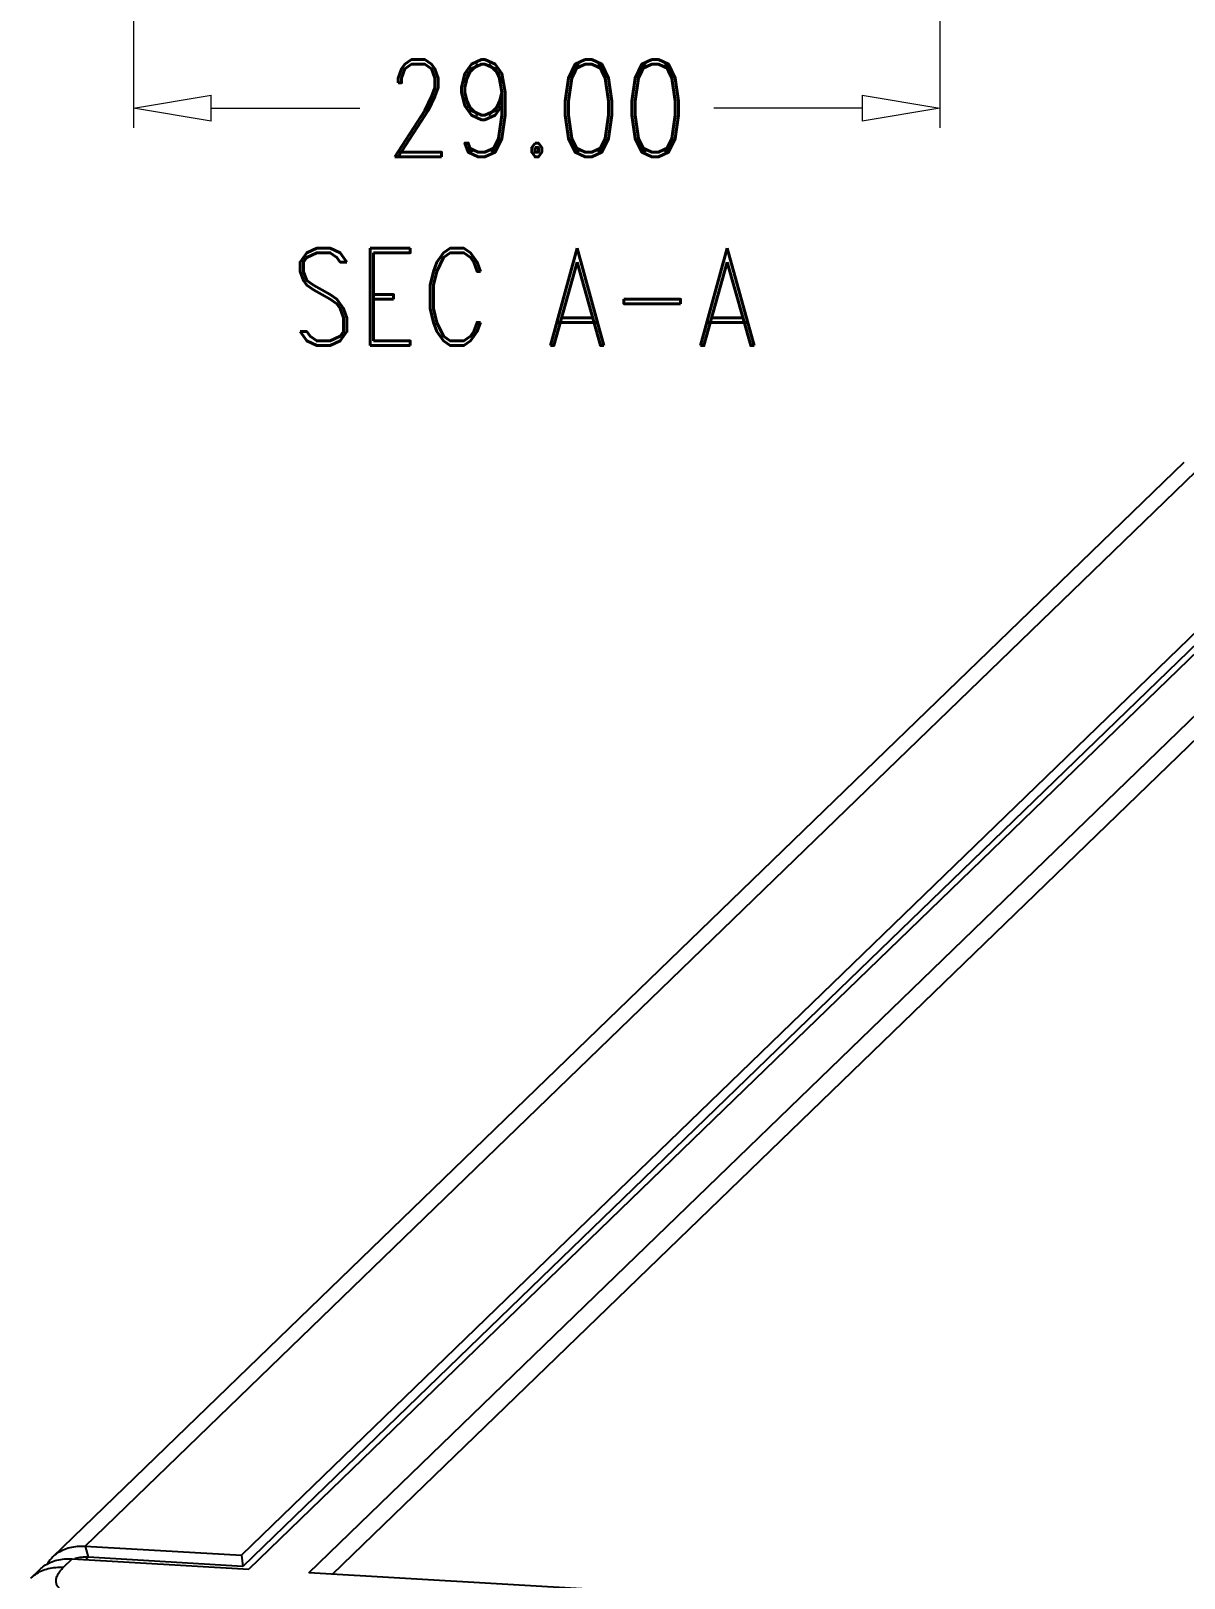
# Model space of a CAD drawing. Header units: millimetres. Extents: x 3559 to 4719, y 1270 to 1649.
# Drawn here: x 3720.5 to 3762, y 1357.1 to 1412.7 of the extents above; entities that cross this region are included whole.
import ezdxf
from ezdxf.enums import TextEntityAlignment as Align

# ---------------------------------------------------------------- set-up
doc = ezdxf.new("R2010")
doc.units = ezdxf.units.MM
doc.layers.get('0').update_dxf_attribs({"linetype": 'CONTINUOUS'})
doc.layers.get('Defpoints').update_dxf_attribs({"linetype": 'CONTINUOUS'})
doc.layers.add('dim', color=3, linetype='CONTINUOUS', lineweight=9)
doc.layers.add('hatch', color=56, linetype='CONTINUOUS', lineweight=9)
doc.styles.add('longtou', font='romand.shx', dxfattribs={"width": 0.8, "bigfont": 'fangsong.shx'})
doc.dimstyles.new('YanXiu', dxfattribs={"dimtxt": 2.5, "dimasz": 2.2, "dimexe": 1, "dimexo": 0, "dimgap": 0.66, "dimtad": 0, "dimzin": 0, "dimdsep": 46, "dimtxsty": 'longtou', "dimblk": 'CLOSEDBLANK', "dimcen": 0, "dimclrd": 3, "dimclre": 3, "dimclrt": 7, "dimadec": 0, "dimazin": 0, "dimtfac": 1, "dimtdec": 4, "dimtofl": 0, "dimtmove": 0, "dimatfit": 3, "dimldrblk": 'CLOSEDBLANK', "dimfxl": 0, "dimtolj": 1, "dimtzin": 0, "dimlwd": 0, "dimlwe": 0, "dimarcsym": 0})

# ---------------------------------------------------------------- blocks, each defined once
blk = doc.blocks.new('_ClosedBlank')
at = {"color": 0, "linetype": 'ByBlock', "lineweight": -2}
for p, q in [((-1, 0.167), (0, 0)), ((-1, 0.167), (-1, -0.167)), ((0, 0), (-1, -0.167))]:
    blk.add_line(p, q, dxfattribs=at)
blk = doc.blocks.new('*D26')
at = {"layer": 'Defpoints', "color": 0}
for p in [(3753.202, 1419.843), (3724.202, 1415.098), (3753.202, 1409.935)]:
    blk.add_point(p, dxfattribs=at)
at = {"layer": 'dim', "color": 3, "lineweight": 5}
for p, q in [((3753.202, 1419.843), (3753.202, 1409.236)), ((3724.202, 1415.098), (3724.202, 1409.236)), ((3727.002, 1409.935), (3732.336, 1409.935)), ((3750.402, 1409.935), (3745.069, 1409.935))]:
    blk.add_line(p, q, dxfattribs=at)
at = {"layer": 'dim', "color": 3, "lineweight": 5, "xscale": 2.8, "yscale": 2.8, "zscale": 2.8, "rotation": 180}
blk.add_blockref('_ClosedBlank', (3724.202, 1409.935), dxfattribs=at)
at = {"layer": 'dim', "color": 3, "lineweight": 5, "xscale": 2.8, "yscale": 2.8, "zscale": 2.8}
blk.add_blockref('_ClosedBlank', (3753.202, 1409.935), dxfattribs=at)
at = {"layer": 'dim', "color": 7, "insert": (3738.702, 1409.935), "char_height": 3.5, "attachment_point": 5, "style": 'longtou'}
blk.add_mtext('29.00', dxfattribs=at)
blk = doc.blocks.new('*U28')
at = {"color": 7, "linetype": 'Continuous'}
for p, q in [((-86.851, 97.782), (-41.655, 141.501)), ((-34.084, 141.594), (-80.325, 96.864)), ((-88.151, 97.353), (-42.955, 141.073)), ((-35.419, 141.136), (-80.615, 97.417)), ((-77.917, 96.723), (-31.676, 141.453)), ((-35.332, 140.722), (-80.555, 96.976)), ((-76.973, 96.667), (-31.567, 140.591)), ((-86.851, 97.782), (-86.734, 97.338)), ((-86.851, 97.782), (-80.615, 97.417)), ((-87.721, 96.94), (-87.373, 97.276)), ((-87.373, 97.276), (-80.325, 96.864)), ((-86.734, 97.338), (-86.83, 97.245)), ((-80.555, 96.976), (-86.734, 97.338)), ((-80.615, 97.417), (-80.555, 96.976)), ((-89.024, 96.509), (-88.674, 96.848)), ((16.263, 91.207), (-77.917, 96.723))]:
    blk.add_line(p, q, dxfattribs=at)
for centre, radius, start, end in [((-87.142, 96.313), 1.449, 146.76506, 149.38306), ((-87.144, 96.314), 1.447, 134.08967, 146.73701)]:
    blk.add_arc(centre, radius, start, end, dxfattribs=at)
for points, start_tangent, end_tangent in [([(-88.151, 97.353), (-87.975, 97.499), (-87.462, 97.729), (-86.851, 97.782)], (0.718212, 0.695824), (0.99829, -0.058463)), ([(-88.674, 96.848), (-88.497, 96.993), (-87.984, 97.223)], (0.718212, 0.695824), (0.969529, 0.244976)), ([(-87.984, 97.223), (-87.373, 97.276)], (0.969529, 0.244976), (0.99829, -0.058463)), ([(-86.734, 97.338), (-87.274, 97.286)], (-0.99829, 0.058463), (-0.963754, -0.266794)), ([(-89.021, 96.512), (-88.845, 96.657), (-88.331, 96.887)], (0.718212, 0.695824), (0.969529, 0.244976)), ([(-88.331, 96.887), (-87.721, 96.94)], (0.969529, 0.244976), (0.99829, -0.058463)), ([(-87.246, 95.856), (-87.358, 95.873), (-87.463, 95.895), (-87.561, 95.922), (-87.65, 95.954), (-87.73, 95.991), (-87.802, 96.032), (-87.863, 96.078), (-87.915, 96.129), (-87.957, 96.183), (-87.988, 96.241), (-88.008, 96.302), (-88.018, 96.366), (-88.017, 96.432), (-88.006, 96.501), (-87.984, 96.572), (-87.951, 96.644), (-87.908, 96.718), (-87.855, 96.792), (-87.793, 96.866), (-87.721, 96.94)], (-0.992981, 0.118272), (0.718754, 0.695264))]:
    blk.add_spline(points, degree=3, dxfattribs=dict(at, start_tangent=start_tangent, end_tangent=end_tangent))

msp = doc.modelspace()

# ---------------------------------------------------------------- block references
at = {"xscale": 0.9, "yscale": 0.9, "zscale": 0.9}
msp.add_blockref('*U28', (3800.637, 1270.244), dxfattribs=at)

# ---------------------------------------------------------------- texts
at = {"layer": 'hatch', "color": 6, "style": 'longtou', "width": 0.8}
msp.add_text('SEC A-A', height=3.5, dxfattribs=at).set_placement((3738.295, 1403.155), align=Align.MIDDLE)

# ---------------------------------------------------------------- dimensions: what is measured, and where the dimension line sits
at = {"layer": 'dim'}
dim = msp.add_linear_dim(base=(3753.202, 1409.935), p1=(3724.202, 1415.098), p2=(3753.202, 1419.843), dimstyle='YanXiu', override={"dimtxt": 3.5, "dimasz": 2.8, "dimexe": 0.69965, "dimgap": 0.69965}, dxfattribs=at)
dim.commit()
dim.dimension.update_dxf_attribs({"geometry": '*D26', "text_midpoint": (3738.702, 1409.935), "dimtype": 160})

doc.saveas('drawing.dxf')
